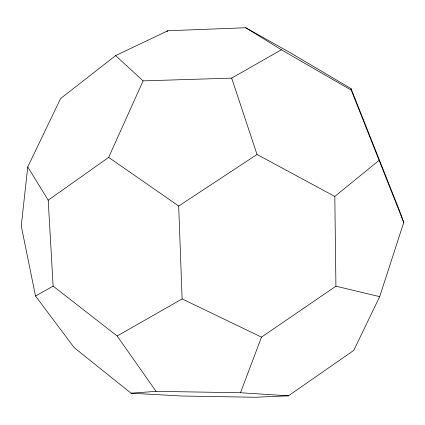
<?xml version="1.0" encoding="UTF-8"?>
<svg xmlns="http://www.w3.org/2000/svg" width="425" height="425" viewBox="0 0 425 425"><rect width="100%" height="100%" fill="white"/><g stroke="black" fill="none" stroke-linecap="round" stroke-linejoin="round"><path stroke-width="0.64" d="M27.747 166.929L21.25 225.93L35.514 296.023L74.189 347.639L131.038 393.199L181.56 396.01L255.212 397.258L288.426 395.824L353.77 350.375L379.684 296.645L403.75 222.434L399.5 210.704L351.061 88.639L289.749 52.429L245.714 27.742L167.833 30.759L115.605 55.617L60.621 98.51L27.747 166.929L48.206 200.191L53.13 286.115L117.151 335.984L156.044 391.351L240.497 392.732L288.426 395.824M240.497 392.732L261.502 337.131L335.931 286.19L379.684 296.645M48.206 200.191L108.667 157.393L143.108 80.883L231.673 78.12L281.392 49.778L351.241 90.121L403.75 222.434M166.961 31.732L167.833 30.759M335.931 286.19L334.81 196.43L378.935 160.491M261.502 337.131L182.123 298.934L178.691 206.024L257.04 154.488L334.81 196.43M117.151 335.984L182.123 298.934M35.514 296.023L53.13 286.115M131.038 393.199L156.044 391.351M245.714 27.742L281.392 49.778M108.667 157.393L178.691 206.024M115.605 55.617L143.108 80.883M231.673 78.12L257.04 154.488M351.061 88.639L351.241 90.121"/></g></svg>
